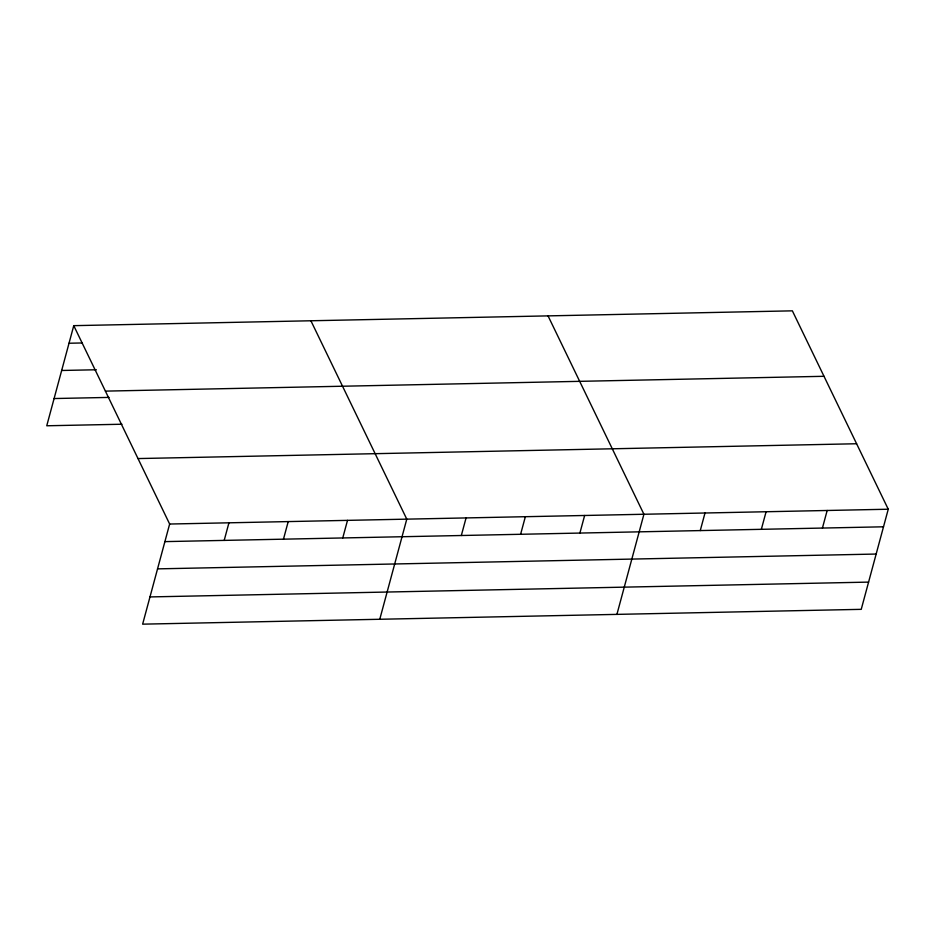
<?xml version="1.0" encoding="UTF-8"?>
<svg xmlns="http://www.w3.org/2000/svg" width="935" height="935" viewBox="0 0 935 935"><rect width="100%" height="100%" fill="white"/><g stroke="black" fill="none" stroke-linecap="round" stroke-linejoin="round"><path stroke-width="1.4" d="M73.76 325.66L169.644 524.032L142.634 624.159L861.24 609.34L888.25 509.224L792.366 310.841L73.76 325.66L46.75 425.776L121.936 424.233M224.19 540.407L228.935 522.817M283.469 539.179L288.214 521.59M342.759 537.952L347.504 520.374M379.774 619.274L406.783 519.147L310.899 320.763M461.329 535.51L466.074 517.92M520.608 534.294L525.353 516.704M579.899 533.067L584.644 515.477M616.913 614.388L643.923 514.262L548.039 315.878M700.257 530.589L705.002 512.999M761.347 529.327L766.092 511.737M822.426 528.065L827.171 510.475M69.015 343.238L82.035 342.97M61.675 370.482L96.375 369.757M105.41 391.122L824.004 376.302M54.101 398.544L109.044 397.41M138.006 458.571L856.612 443.751M169.644 524.032L888.25 509.224M164.899 541.622L883.505 526.802M157.559 568.866L876.153 554.046M149.986 596.927L868.58 582.108"/></g></svg>
